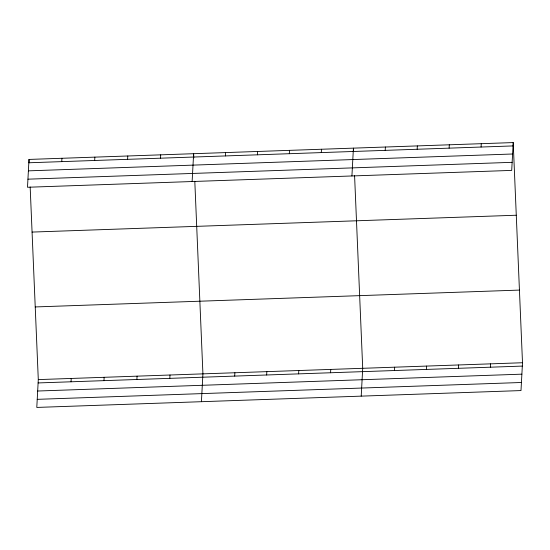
<?xml version="1.0" encoding="UTF-8"?>
<svg xmlns="http://www.w3.org/2000/svg" width="550" height="550" viewBox="0 0 550 550"><rect width="100%" height="100%" fill="white"/><g stroke="black" fill="none" stroke-linecap="round" stroke-linejoin="round"><path stroke-width="0.82" d="M29.006 159.424L27.5 187.261L511.706 170.404L513.212 142.574L29.006 159.424L29.15 162.766M30.168 186.986L38.294 379.596L36.788 407.426L520.994 390.576L522.5 362.739L513.212 142.574M61.751 161.631L61.93 158.283M71.039 381.796L71.218 378.448M94.676 160.483L94.861 157.135M103.964 380.648L104.142 377.3M127.607 159.335L127.786 155.987M136.888 379.5L137.074 376.159M160.531 158.187L160.71 154.846M169.819 378.359L169.998 375.011M192.129 181.528L193.634 153.697L193.813 157.871M201.417 401.692L202.923 373.862L194.803 181.259M225.417 155.932L225.596 152.584M234.699 376.097L234.884 372.749M257.373 154.818L257.551 151.47M266.661 374.983L266.839 371.642M289.327 153.704L289.513 150.363M298.616 373.876L298.794 370.528M321.289 152.597L321.468 149.249M330.571 372.763L330.756 369.414M351.918 175.966L353.423 148.136L353.567 151.477M361.206 396.131L362.711 368.301L354.585 175.697M385.199 150.37L385.385 147.022M394.487 370.535L394.666 367.187M417.161 149.256L417.34 145.915M426.442 369.428L426.628 366.08M449.116 148.149L449.302 144.801M458.404 368.314L458.583 364.966M481.078 147.036L481.257 143.688M490.359 367.201L490.545 363.853M28.827 162.772L513.033 145.922M28.387 170.851L512.593 154M27.94 179.176L512.146 162.326M32.072 232.079L516.278 215.229M35.227 306.941L519.434 290.084M38.294 379.596L522.5 362.739M38.115 382.938L522.321 366.087M37.675 391.022L521.881 374.165M37.221 399.341L521.428 382.491"/></g></svg>
